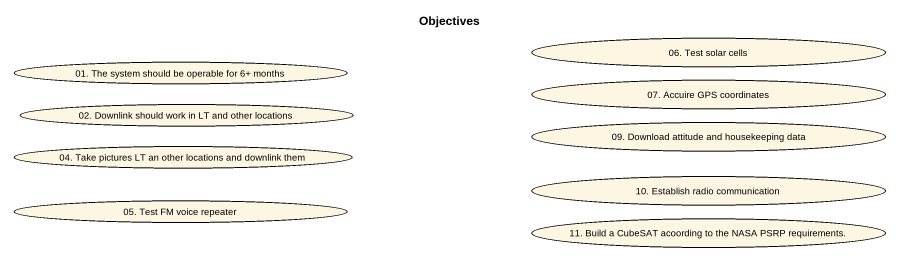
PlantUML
@startuml
title Objectives
usecase "01. The system should be operable for 6+ months" as u01_The_system_should_be
usecase "06. Test solar cells" as u06_Test_solar_cells
usecase "02. Downlink should work in LT and other locations" as u02_Downlink_should_work_in
usecase "07. Accuire GPS coordinates" as u07_Accuire_GPS_coordinates
usecase "04. Take pictures LT an other locations and downlink them" as u04_Take_pictures_LT_an
usecase "09. Download attitude and housekeeping data" as u09_Download_attitude_and
usecase "10. Establish radio communication" as u10_Establish_radio
usecase "05. Test FM voice repeater" as u05_Test_FM_voice_repeater
usecase "11. Build a CubeSAT acoording to the NASA PSRP requirements." as u11_Build_a_CubeSAT
@enduml
